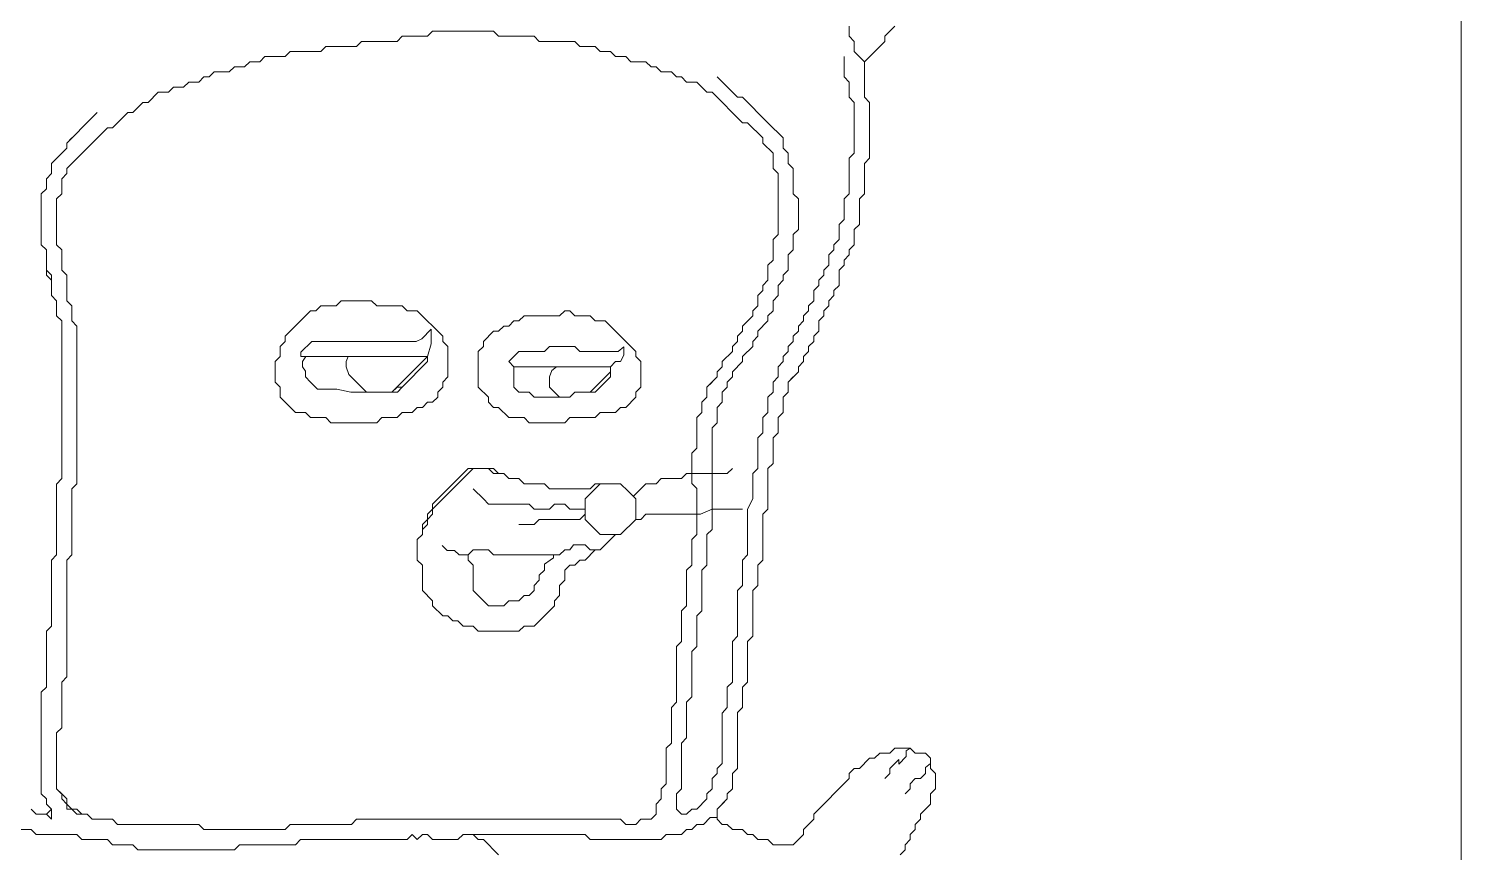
# Model space of a CAD drawing. Header units: millimetres. Extents: x 90 to 6638, y -1 to 4618.
# Drawn here: x 103.01 to 121.94, y 9.79 to 20.67 of the extents above; entities that cross this region are included whole.
import ezdxf

# ---------------------------------------------------------------- set-up
doc = ezdxf.new("R2010")
doc.units = ezdxf.units.MM
doc.layers.get('0').update_dxf_attribs({"lineweight": 9})

msp = doc.modelspace()

# ---------------------------------------------------------------- linework, layer by layer
msp.add_line((121.936, 0.026), (121.936, 62.162))
at = {"lineweight": 9}
for p, q in [((113.849, 20.701), (113.849, 20.566)), ((113.849, 20.566), (113.849, 20.701)), ((114.319, 20.566), (114.453, 20.701)), ((107.337, 20.432), (107.404, 20.499)), ((107.404, 20.499), (107.337, 20.432)), ((107.404, 20.499), (107.874, 20.499)), ((107.874, 20.499), (107.404, 20.499)), ((107.874, 20.499), (107.941, 20.566)), ((107.941, 20.566), (107.874, 20.499)), ((107.941, 20.566), (108.277, 20.566)), ((108.277, 20.566), (107.941, 20.566)), ((108.277, 20.566), (108.344, 20.633)), ((108.344, 20.633), (108.277, 20.566)), ((108.344, 20.633), (109.149, 20.633)), ((109.149, 20.633), (108.344, 20.633)), ((109.149, 20.633), (109.216, 20.566)), ((109.216, 20.566), (109.149, 20.633)), ((109.216, 20.566), (109.686, 20.566)), ((109.686, 20.566), (109.216, 20.566)), ((109.686, 20.566), (109.754, 20.499)), ((109.754, 20.499), (109.686, 20.566)), ((109.754, 20.499), (110.224, 20.499)), ((110.224, 20.499), (109.754, 20.499)), ((110.224, 20.499), (110.291, 20.432)), ((110.291, 20.432), (110.224, 20.499)), ((113.849, 20.566), (113.916, 20.499)), ((113.916, 20.499), (113.849, 20.566)), ((113.916, 20.499), (113.916, 20.365)), ((113.916, 20.365), (113.916, 20.499)), ((114.05, 20.231), (114.319, 20.499)), ((114.319, 20.499), (114.319, 20.566)), ((106.061, 20.231), (106.128, 20.298)), ((106.128, 20.298), (106.061, 20.231)), ((106.128, 20.298), (106.397, 20.298)), ((106.397, 20.298), (106.128, 20.298)), ((106.397, 20.298), (106.464, 20.365)), ((106.464, 20.365), (106.397, 20.298)), ((106.464, 20.365), (106.867, 20.365)), ((106.867, 20.365), (106.464, 20.365)), ((106.867, 20.365), (106.934, 20.432)), ((106.934, 20.432), (106.867, 20.365)), ((106.934, 20.432), (107.337, 20.432)), ((107.337, 20.432), (106.934, 20.432)), ((110.291, 20.432), (110.492, 20.432)), ((110.492, 20.432), (110.291, 20.432)), ((110.492, 20.432), (110.559, 20.365)), ((110.559, 20.365), (110.492, 20.432)), ((110.559, 20.365), (110.693, 20.365)), ((110.693, 20.365), (110.559, 20.365)), ((110.693, 20.365), (110.761, 20.298)), ((110.761, 20.298), (110.693, 20.365)), ((110.761, 20.298), (110.895, 20.298)), ((110.895, 20.298), (110.761, 20.298)), ((110.895, 20.298), (110.962, 20.231)), ((110.962, 20.231), (110.895, 20.298)), ((113.782, 20.298), (113.782, 20.029)), ((113.782, 20.029), (113.782, 20.298)), ((113.916, 20.365), (114.05, 20.231)), ((105.39, 20.029), (105.457, 20.096)), ((105.457, 20.096), (105.39, 20.029)), ((105.457, 20.096), (105.658, 20.096)), ((105.658, 20.096), (105.457, 20.096)), ((105.658, 20.096), (105.725, 20.163)), ((105.725, 20.163), (105.658, 20.096)), ((105.725, 20.163), (105.86, 20.163)), ((105.86, 20.163), (105.725, 20.163)), ((105.86, 20.163), (105.927, 20.231)), ((105.927, 20.231), (105.86, 20.163)), ((105.927, 20.231), (106.061, 20.231)), ((106.061, 20.231), (105.927, 20.231)), ((110.962, 20.231), (111.096, 20.231)), ((111.163, 20.231), (110.962, 20.231)), ((111.231, 20.163), (111.163, 20.231)), ((111.298, 20.163), (111.231, 20.163)), ((111.365, 20.096), (111.298, 20.163)), ((111.365, 20.096), (111.432, 20.096)), ((111.499, 20.096), (111.365, 20.096)), ((111.566, 20.029), (111.499, 20.096)), ((114.05, 20.231), (114.05, 19.761)), ((114.05, 19.761), (114.05, 20.231)), ((104.853, 19.828), (104.92, 19.895)), ((104.92, 19.895), (104.853, 19.828)), ((104.92, 19.895), (105.054, 19.895)), ((105.054, 19.895), (104.92, 19.895)), ((105.054, 19.895), (105.121, 19.962)), ((105.121, 19.962), (105.054, 19.895)), ((105.121, 19.962), (105.256, 19.962)), ((105.256, 19.962), (105.121, 19.962)), ((105.256, 19.962), (105.323, 20.029)), ((105.323, 20.029), (105.256, 19.962)), ((105.323, 20.029), (105.39, 20.029)), ((105.39, 20.029), (105.323, 20.029)), ((111.566, 20.029), (111.633, 20.029)), ((111.633, 20.029), (111.566, 20.029)), ((111.633, 20.029), (111.7, 19.962)), ((111.7, 19.962), (111.633, 20.029)), ((111.7, 19.962), (111.768, 19.962)), ((111.835, 19.962), (111.7, 19.962)), ((111.969, 19.828), (111.835, 19.962)), ((112.103, 20.029), (112.372, 19.761)), ((112.372, 19.761), (112.103, 20.029)), ((113.782, 20.029), (113.849, 19.962)), ((113.849, 19.962), (113.782, 20.029)), ((113.849, 19.962), (113.849, 19.761)), ((113.849, 19.761), (113.849, 19.962)), ((104.517, 19.694), (104.383, 19.559)), ((104.584, 19.694), (104.517, 19.694)), ((104.718, 19.828), (104.584, 19.694)), ((104.853, 19.828), (104.718, 19.828)), ((104.786, 19.828), (104.853, 19.828)), ((112.036, 19.828), (111.969, 19.828)), ((112.439, 19.425), (112.036, 19.828)), ((112.372, 19.761), (112.439, 19.761)), ((112.439, 19.761), (112.372, 19.761)), ((112.439, 19.761), (112.775, 19.425)), ((112.775, 19.425), (112.439, 19.761)), ((113.849, 19.761), (113.916, 19.694)), ((113.916, 19.694), (113.849, 19.761)), ((113.916, 19.694), (113.916, 19.022)), ((113.916, 19.022), (113.916, 19.694)), ((114.05, 19.761), (114.117, 19.694)), ((114.117, 19.694), (114.05, 19.761)), ((114.117, 19.694), (114.117, 18.955)), ((114.117, 18.955), (114.117, 19.694)), ((103.913, 19.559), (103.711, 19.358)), ((104.316, 19.559), (104.114, 19.358)), ((104.383, 19.559), (104.316, 19.559)), ((103.51, 19.156), (103.846, 19.492)), ((104.047, 19.358), (103.51, 18.821)), ((104.114, 19.358), (104.047, 19.358)), ((112.506, 19.425), (112.439, 19.425)), ((112.708, 19.224), (112.506, 19.425)), ((112.775, 19.425), (112.976, 19.224)), ((103.577, 19.224), (103.51, 19.156)), ((103.51, 19.156), (103.51, 19.089)), ((103.51, 19.089), (103.51, 19.156)), ((112.708, 19.156), (112.708, 19.224)), ((112.842, 19.022), (112.708, 19.156)), ((112.976, 19.224), (112.976, 19.156)), ((112.976, 19.156), (112.976, 19.089)), ((112.976, 19.089), (112.976, 19.156)), ((103.51, 19.089), (103.309, 18.888)), ((103.309, 18.888), (103.51, 19.089)), ((112.842, 18.821), (112.842, 19.022)), ((112.842, 18.955), (112.842, 18.821)), ((112.976, 19.089), (113.043, 19.022)), ((113.043, 19.022), (112.976, 19.089)), ((113.043, 19.022), (113.043, 18.888)), ((113.043, 18.888), (113.043, 19.022)), ((113.916, 19.022), (113.849, 18.955)), ((113.849, 18.955), (113.916, 19.022)), ((113.849, 18.955), (113.849, 18.485)), ((113.849, 18.485), (113.849, 18.955)), ((114.117, 18.955), (114.05, 18.888)), ((114.05, 18.888), (114.117, 18.955)), ((103.309, 18.754), (103.241, 18.686)), ((103.241, 18.686), (103.309, 18.754)), ((103.309, 18.888), (103.309, 18.754)), ((103.309, 18.754), (103.309, 18.888)), ((103.51, 18.754), (103.443, 18.686)), ((103.51, 18.821), (103.51, 18.754)), ((112.842, 18.821), (112.909, 18.754)), ((112.909, 18.754), (112.842, 18.821)), ((112.909, 18.754), (112.909, 17.948)), ((112.909, 17.948), (112.909, 18.754)), ((113.043, 18.888), (113.11, 18.821)), ((113.11, 18.821), (113.043, 18.888)), ((113.11, 18.821), (113.11, 18.485)), ((113.11, 18.485), (113.11, 18.821)), ((114.05, 18.888), (114.05, 18.485)), ((114.05, 18.485), (114.05, 18.888)), ((103.241, 18.552), (103.174, 18.485)), ((103.174, 18.485), (103.241, 18.552)), ((103.241, 18.686), (103.241, 18.552)), ((103.241, 18.552), (103.241, 18.686)), ((103.443, 18.686), (103.443, 18.485)), ((103.443, 18.485), (103.443, 18.619)), ((103.174, 18.485), (103.174, 17.814)), ((103.174, 17.814), (103.174, 18.485)), ((103.376, 18.418), (103.443, 18.485)), ((103.443, 18.485), (103.376, 18.418)), ((103.376, 17.814), (103.376, 18.418)), ((103.376, 18.418), (103.376, 17.814)), ((113.11, 18.485), (113.177, 18.418)), ((113.177, 18.418), (113.11, 18.485)), ((113.177, 18.418), (113.177, 18.015)), ((113.177, 18.015), (113.177, 18.418)), ((113.849, 18.485), (113.782, 18.418)), ((113.782, 18.418), (113.849, 18.485)), ((113.782, 18.418), (113.782, 18.149)), ((113.782, 18.149), (113.782, 18.418)), ((114.05, 18.485), (113.983, 18.418)), ((113.983, 18.418), (114.05, 18.485)), ((113.983, 18.418), (113.983, 18.082)), ((113.983, 18.082), (113.983, 18.418)), ((113.177, 18.015), (113.11, 17.948)), ((113.11, 17.948), (113.177, 18.015)), ((113.782, 18.149), (113.715, 18.082)), ((113.715, 18.082), (113.782, 18.149)), ((113.715, 18.082), (113.715, 17.881)), ((113.715, 17.881), (113.715, 18.082)), ((113.983, 18.082), (113.916, 18.015)), ((113.916, 18.015), (113.983, 18.082)), ((113.916, 18.015), (113.916, 17.881)), ((113.916, 17.814), (113.916, 18.015)), ((103.174, 17.814), (103.241, 17.747)), ((103.241, 17.747), (103.174, 17.814)), ((103.443, 17.747), (103.376, 17.814)), ((103.376, 17.814), (103.443, 17.747)), ((112.909, 17.948), (112.842, 17.881)), ((112.842, 17.881), (112.909, 17.948)), ((112.842, 17.881), (112.842, 17.612)), ((112.842, 17.612), (112.842, 17.881)), ((113.11, 17.948), (113.11, 17.747)), ((113.11, 17.747), (113.11, 17.948)), ((113.715, 17.881), (113.647, 17.814)), ((113.647, 17.814), (113.715, 17.881)), ((113.647, 17.814), (113.647, 17.747)), ((113.647, 17.747), (113.647, 17.814)), ((113.849, 17.747), (113.916, 17.814)), ((103.241, 17.747), (103.241, 17.411)), ((103.241, 17.478), (103.241, 17.747)), ((103.443, 17.478), (103.443, 17.747)), ((103.443, 17.747), (103.443, 17.478)), ((112.842, 17.612), (112.775, 17.545)), ((112.775, 17.545), (112.842, 17.612)), ((113.11, 17.747), (113.043, 17.679)), ((113.043, 17.679), (113.11, 17.747)), ((113.043, 17.679), (113.043, 17.545)), ((113.043, 17.478), (113.043, 17.679)), ((113.647, 17.747), (113.58, 17.679)), ((113.58, 17.679), (113.647, 17.747)), ((113.58, 17.679), (113.58, 17.612)), ((113.58, 17.545), (113.58, 17.679)), ((113.849, 17.679), (113.782, 17.612)), ((113.782, 17.612), (113.849, 17.679)), ((113.782, 17.612), (113.782, 17.545)), ((113.782, 17.545), (113.782, 17.612)), ((113.849, 17.747), (113.849, 17.679)), ((113.849, 17.679), (113.849, 17.747)), ((103.309, 17.411), (103.241, 17.478)), ((103.51, 17.411), (103.443, 17.478)), ((103.443, 17.478), (103.51, 17.411)), ((112.775, 17.545), (112.775, 17.344)), ((112.775, 17.344), (112.775, 17.545)), ((112.976, 17.411), (113.043, 17.478)), ((113.513, 17.478), (113.58, 17.545)), ((113.513, 17.478), (113.513, 17.411)), ((113.513, 17.411), (113.513, 17.478)), ((113.782, 17.545), (113.715, 17.478)), ((113.715, 17.478), (113.782, 17.545)), ((113.715, 17.478), (113.715, 17.344)), ((113.715, 17.277), (113.715, 17.478)), ((103.241, 17.411), (103.309, 17.344)), ((103.309, 17.142), (103.309, 17.411)), ((103.309, 17.344), (103.309, 17.142)), ((103.51, 17.075), (103.51, 17.411)), ((103.51, 17.411), (103.51, 17.075)), ((112.775, 17.344), (112.708, 17.277)), ((112.708, 17.277), (112.775, 17.344)), ((112.708, 17.277), (112.708, 17.21)), ((112.708, 17.21), (112.708, 17.277)), ((112.976, 17.344), (112.909, 17.277)), ((112.909, 17.277), (112.976, 17.344)), ((112.909, 17.277), (112.909, 17.142)), ((112.909, 17.142), (112.909, 17.277)), ((112.976, 17.411), (112.976, 17.344)), ((112.976, 17.344), (112.976, 17.411)), ((113.446, 17.277), (113.379, 17.21)), ((113.379, 17.21), (113.446, 17.277)), ((113.513, 17.411), (113.446, 17.344)), ((113.446, 17.344), (113.513, 17.411)), ((113.446, 17.344), (113.446, 17.277)), ((113.446, 17.277), (113.446, 17.344)), ((113.647, 17.21), (113.715, 17.277)), ((103.309, 17.142), (103.376, 17.075)), ((103.376, 17.075), (103.309, 17.142)), ((103.376, 17.075), (103.376, 16.874)), ((103.376, 16.874), (103.376, 17.075)), ((103.577, 17.008), (103.51, 17.075)), ((103.51, 17.075), (103.577, 17.008)), ((107.068, 17.008), (107.135, 17.075)), ((107.135, 17.075), (107.068, 17.008)), ((107.135, 17.075), (107.538, 17.075)), ((107.538, 17.075), (107.135, 17.075)), ((107.538, 17.075), (107.605, 17.008)), ((107.605, 17.008), (107.538, 17.075)), ((112.708, 17.21), (112.64, 17.142)), ((112.64, 17.142), (112.708, 17.21)), ((112.64, 17.142), (112.64, 17.075)), ((112.64, 17.008), (112.64, 17.142)), ((112.909, 17.142), (112.842, 17.075)), ((112.842, 17.075), (112.909, 17.142)), ((112.842, 17.075), (112.842, 17.008)), ((112.842, 16.941), (112.842, 17.075)), ((113.379, 17.075), (113.312, 17.008)), ((113.312, 17.008), (113.379, 17.075)), ((113.379, 17.21), (113.379, 17.075)), ((113.379, 17.075), (113.379, 17.21)), ((113.58, 17.075), (113.647, 17.142)), ((113.58, 17.008), (113.58, 17.075)), ((113.647, 17.142), (113.647, 17.21)), ((103.376, 16.874), (103.443, 16.807)), ((103.443, 16.807), (103.376, 16.874)), ((103.577, 16.807), (103.577, 17.008)), ((103.577, 17.008), (103.577, 16.807)), ((106.732, 16.941), (106.397, 16.605)), ((106.8, 16.941), (106.732, 16.941)), ((106.867, 17.008), (106.8, 16.941)), ((107.068, 17.008), (106.867, 17.008)), ((106.934, 17.008), (107.068, 17.008)), ((107.605, 17.008), (107.941, 17.008)), ((107.941, 17.008), (107.605, 17.008)), ((107.941, 17.008), (108.008, 16.941)), ((108.008, 16.941), (107.941, 17.008)), ((108.008, 16.941), (108.075, 16.941)), ((108.142, 16.941), (108.008, 16.941)), ((108.478, 16.605), (108.142, 16.941)), ((109.552, 16.874), (109.485, 16.807)), ((110.022, 16.874), (109.552, 16.874)), ((109.619, 16.874), (110.022, 16.874)), ((110.022, 16.874), (110.089, 16.941)), ((110.089, 16.941), (110.022, 16.874)), ((110.089, 16.941), (110.156, 16.941)), ((110.156, 16.941), (110.089, 16.941)), ((110.156, 16.941), (110.224, 16.874)), ((110.224, 16.874), (110.156, 16.941)), ((110.224, 16.874), (110.425, 16.874)), ((110.425, 16.874), (110.224, 16.874)), ((110.425, 16.874), (110.492, 16.807)), ((110.492, 16.807), (110.425, 16.874)), ((112.439, 16.74), (112.573, 16.874)), ((112.573, 16.941), (112.64, 17.008)), ((112.573, 16.874), (112.573, 16.941)), ((112.775, 16.874), (112.842, 16.941)), ((112.775, 16.807), (112.775, 16.874)), ((113.312, 16.941), (113.245, 16.874)), ((113.245, 16.874), (113.312, 16.941)), ((113.245, 16.874), (113.245, 16.807)), ((113.245, 16.807), (113.245, 16.874)), ((113.312, 17.008), (113.312, 16.941)), ((113.312, 16.941), (113.312, 17.008)), ((113.513, 16.874), (113.446, 16.807)), ((113.446, 16.807), (113.513, 16.874)), ((113.513, 16.941), (113.58, 17.008)), ((113.513, 16.941), (113.513, 16.874)), ((113.513, 16.874), (113.513, 16.941)), ((103.443, 16.807), (103.443, 14.726)), ((103.443, 14.726), (103.443, 16.807)), ((103.644, 16.74), (103.577, 16.807)), ((103.577, 16.807), (103.644, 16.74)), ((103.644, 14.658), (103.644, 16.74)), ((103.644, 16.74), (103.644, 14.658)), ((108.201, 16.57), (108.324, 16.699)), ((108.324, 16.699), (108.324, 16.506)), ((109.149, 16.672), (109.015, 16.538)), ((109.216, 16.672), (109.149, 16.672)), ((109.284, 16.74), (109.216, 16.672)), ((109.351, 16.74), (109.284, 16.74)), ((109.351, 16.74), (109.418, 16.807)), ((109.418, 16.807), (109.351, 16.74)), ((109.418, 16.807), (109.485, 16.807)), ((109.485, 16.807), (109.418, 16.807)), ((110.492, 16.807), (110.559, 16.807)), ((110.626, 16.807), (110.492, 16.807)), ((111.029, 16.404), (110.626, 16.807)), ((112.372, 16.605), (112.439, 16.672)), ((112.439, 16.672), (112.439, 16.74)), ((112.64, 16.672), (112.775, 16.807)), ((112.708, 16.74), (112.64, 16.672)), ((112.64, 16.605), (112.64, 16.672)), ((113.177, 16.672), (113.11, 16.605)), ((113.11, 16.605), (113.177, 16.672)), ((113.245, 16.807), (113.177, 16.74)), ((113.177, 16.74), (113.245, 16.807)), ((113.177, 16.74), (113.177, 16.672)), ((113.177, 16.672), (113.177, 16.74)), ((113.379, 16.605), (113.446, 16.672)), ((113.446, 16.807), (113.446, 16.74)), ((113.446, 16.672), (113.446, 16.807)), ((106.397, 16.538), (106.33, 16.471)), ((106.33, 16.471), (106.33, 16.337)), ((106.397, 16.605), (106.397, 16.538)), ((106.601, 16.397), (106.747, 16.538)), ((106.747, 16.538), (106.8, 16.538)), ((107.001, 16.538), (106.8, 16.538)), ((106.867, 16.538), (107.001, 16.538)), ((107.001, 16.538), (107.135, 16.538)), ((107.135, 16.538), (107.807, 16.538)), ((107.807, 16.538), (107.135, 16.538)), ((107.807, 16.538), (108.128, 16.538)), ((108.128, 16.538), (108.201, 16.57)), ((108.324, 16.506), (108.277, 16.337)), ((108.478, 16.538), (108.478, 16.605)), ((108.545, 16.471), (108.478, 16.538)), ((108.545, 16.068), (108.545, 16.471)), ((109.015, 16.471), (108.948, 16.404)), ((109.015, 16.538), (109.015, 16.471)), ((109.888, 16.471), (109.821, 16.404)), ((109.821, 16.404), (109.888, 16.471)), ((110.224, 16.471), (109.888, 16.471)), ((109.888, 16.471), (110.224, 16.471)), ((110.291, 16.404), (110.224, 16.471)), ((110.224, 16.471), (110.291, 16.404)), ((112.305, 16.471), (112.372, 16.538)), ((112.305, 16.404), (112.305, 16.471)), ((112.372, 16.538), (112.372, 16.605)), ((112.439, 16.337), (112.573, 16.471)), ((112.573, 16.538), (112.64, 16.605)), ((112.573, 16.471), (112.573, 16.538)), ((113.11, 16.538), (113.043, 16.471)), ((113.043, 16.471), (113.11, 16.538)), ((113.043, 16.471), (113.043, 16.404)), ((113.043, 16.404), (113.043, 16.471)), ((113.11, 16.605), (113.11, 16.538)), ((113.11, 16.538), (113.11, 16.605)), ((113.312, 16.471), (113.379, 16.538)), ((113.312, 16.404), (113.312, 16.471)), ((113.379, 16.538), (113.379, 16.605)), ((106.263, 16.27), (106.33, 16.337)), ((106.33, 16.337), (106.263, 16.27)), ((106.33, 16.337), (106.33, 16.404)), ((106.601, 16.337), (106.601, 16.397)), ((106.732, 16.337), (106.601, 16.337)), ((106.623, 16.272), (106.667, 16.337)), ((106.732, 16.337), (107.404, 16.337)), ((107.202, 16.337), (106.934, 16.337)), ((107.001, 16.337), (107.135, 16.337)), ((107.202, 16.27), (107.23, 16.337)), ((107.404, 16.337), (107.672, 16.337)), ((107.672, 16.337), (107.404, 16.337)), ((107.672, 16.337), (108.277, 16.337)), ((108.277, 16.337), (107.807, 15.867)), ((108.277, 16.27), (108.277, 16.337)), ((108.545, 16.404), (108.545, 16.068)), ((108.948, 16.404), (108.948, 15.934)), ((108.948, 16.001), (108.948, 16.337)), ((109.351, 16.27), (109.485, 16.404)), ((109.418, 16.337), (109.351, 16.27)), ((109.821, 16.404), (109.485, 16.404)), ((109.485, 16.404), (109.821, 16.404)), ((110.626, 16.404), (110.291, 16.404)), ((110.291, 16.404), (110.693, 16.404)), ((110.693, 16.404), (110.797, 16.404)), ((110.797, 16.404), (110.872, 16.468)), ((110.872, 16.356), (110.828, 16.27)), ((110.872, 16.468), (110.872, 16.356)), ((111.029, 16.337), (111.029, 16.404)), ((111.096, 16.27), (111.029, 16.337)), ((112.17, 16.27), (112.305, 16.404)), ((112.506, 16.404), (112.439, 16.337)), ((112.439, 16.27), (112.439, 16.337)), ((113.043, 16.404), (112.976, 16.337)), ((112.976, 16.337), (113.043, 16.404)), ((112.976, 16.337), (112.976, 16.27)), ((112.976, 16.27), (112.976, 16.337)), ((113.245, 16.337), (113.312, 16.404)), ((113.245, 16.27), (113.245, 16.337)), ((106.263, 16.001), (106.263, 16.27)), ((106.263, 16.27), (106.263, 16.001)), ((106.623, 16.2), (106.623, 16.272)), ((106.665, 16.143), (106.623, 16.2)), ((106.665, 16.068), (106.665, 16.143)), ((107.202, 16.27), (107.202, 16.202)), ((107.202, 16.202), (107.236, 16.102)), ((107.404, 15.934), (107.236, 16.102)), ((107.941, 15.934), (108.277, 16.27)), ((109.418, 16.202), (109.351, 16.27)), ((109.888, 16.202), (109.418, 16.202)), ((109.418, 16.135), (109.418, 16.202)), ((109.418, 16.135), (109.418, 15.934)), ((109.418, 16.001), (109.418, 16.135)), ((109.485, 16.202), (109.821, 16.202)), ((109.888, 16.202), (110.693, 16.202)), ((109.888, 16.068), (109.918, 16.153)), ((109.918, 16.153), (109.983, 16.202)), ((110.089, 16.202), (110.492, 16.202)), ((110.492, 16.202), (110.089, 16.202)), ((110.693, 16.135), (110.425, 15.867)), ((110.761, 16.27), (110.693, 16.202)), ((110.693, 16.202), (110.693, 16.135)), ((110.693, 16.068), (110.693, 16.135)), ((110.828, 16.27), (110.761, 16.27)), ((111.096, 15.934), (111.096, 16.27)), ((111.096, 16.202), (111.096, 16.001)), ((112.103, 16.135), (112.17, 16.202)), ((112.103, 16.068), (112.103, 16.135)), ((112.17, 16.202), (112.17, 16.27)), ((112.305, 16.135), (112.439, 16.27)), ((112.372, 16.202), (112.305, 16.135)), ((112.305, 16.135), (112.305, 16.068)), ((112.305, 16.068), (112.305, 16.135)), ((112.976, 16.27), (112.909, 16.202)), ((112.909, 16.202), (112.976, 16.27)), ((112.909, 16.202), (112.909, 16.135)), ((112.909, 16.068), (112.909, 16.202)), ((113.043, 16.001), (113.177, 16.135)), ((113.177, 16.202), (113.245, 16.27)), ((113.177, 16.135), (113.177, 16.202)), ((106.33, 15.934), (106.263, 16.001)), ((106.263, 16.001), (106.33, 15.934)), ((106.33, 15.867), (106.33, 15.934)), ((106.33, 15.934), (106.33, 15.8)), ((106.665, 16.068), (106.732, 16.001)), ((106.732, 16.001), (106.665, 16.068)), ((106.732, 16.001), (106.825, 15.909)), ((106.825, 15.909), (107.08, 15.909)), ((107.08, 15.909), (107.265, 15.867)), ((107.471, 15.867), (107.404, 15.934)), ((107.404, 15.934), (107.471, 15.867)), ((107.807, 15.867), (107.874, 15.934)), ((107.874, 15.934), (107.941, 15.934)), ((107.882, 15.867), (107.941, 15.934)), ((108.411, 15.867), (108.478, 15.934)), ((108.545, 16.068), (108.478, 16.001)), ((108.478, 16.001), (108.545, 16.068)), ((108.478, 15.934), (108.478, 16.001)), ((108.948, 15.934), (109.082, 15.8)), ((109.418, 15.934), (109.485, 15.867)), ((109.888, 16.001), (109.888, 16.068)), ((109.888, 16.001), (109.888, 15.934)), ((109.888, 15.934), (109.955, 15.867)), ((110.492, 15.867), (110.693, 16.068)), ((111.029, 15.867), (111.096, 15.934)), ((111.969, 15.934), (112.103, 16.068)), ((112.036, 16.001), (111.969, 15.934)), ((111.969, 15.934), (111.969, 15.8)), ((111.969, 15.8), (111.969, 15.934)), ((112.238, 15.934), (112.17, 15.867)), ((112.17, 15.867), (112.238, 15.934)), ((112.305, 16.068), (112.238, 16.001)), ((112.238, 16.001), (112.305, 16.068)), ((112.238, 16.001), (112.238, 15.934)), ((112.238, 15.934), (112.238, 16.001)), ((112.842, 16.001), (112.909, 16.068)), ((112.842, 16.001), (112.842, 15.867)), ((112.842, 15.867), (112.842, 16.001)), ((113.11, 16.068), (113.043, 16.001)), ((113.043, 16.001), (113.043, 15.867)), ((113.043, 15.867), (113.043, 16.001)), ((106.33, 15.8), (106.531, 15.598)), ((107.265, 15.867), (107.471, 15.867)), ((107.807, 15.867), (107.471, 15.867)), ((107.471, 15.867), (107.807, 15.867)), ((107.807, 15.867), (107.882, 15.867)), ((108.277, 15.733), (108.209, 15.665)), ((108.209, 15.665), (108.277, 15.733)), ((108.277, 15.733), (108.344, 15.733)), ((108.344, 15.733), (108.411, 15.8)), ((108.411, 15.8), (108.411, 15.867)), ((109.082, 15.8), (109.082, 15.733)), ((109.082, 15.733), (109.149, 15.665)), ((109.485, 15.867), (109.619, 15.867)), ((109.619, 15.867), (109.552, 15.867)), ((109.619, 15.867), (109.686, 15.8)), ((109.686, 15.8), (109.619, 15.867)), ((109.686, 15.8), (110.156, 15.8)), ((109.888, 15.8), (109.686, 15.8)), ((110.022, 15.8), (109.955, 15.867)), ((110.156, 15.8), (110.022, 15.8)), ((110.156, 15.8), (110.224, 15.867)), ((110.224, 15.867), (110.156, 15.8)), ((110.224, 15.867), (110.492, 15.867)), ((110.425, 15.867), (110.224, 15.867)), ((110.895, 15.665), (111.029, 15.8)), ((111.029, 15.8), (111.029, 15.867)), ((111.969, 15.8), (111.902, 15.733)), ((111.902, 15.733), (111.969, 15.8)), ((111.902, 15.733), (111.902, 15.598)), ((111.902, 15.598), (111.902, 15.733)), ((112.17, 15.733), (112.103, 15.665)), ((112.103, 15.665), (112.17, 15.733)), ((112.17, 15.867), (112.17, 15.733)), ((112.17, 15.733), (112.17, 15.867)), ((112.842, 15.867), (112.775, 15.8)), ((112.775, 15.8), (112.842, 15.867)), ((112.775, 15.8), (112.775, 15.598)), ((112.775, 15.598), (112.775, 15.8)), ((113.043, 15.867), (112.976, 15.8)), ((112.976, 15.8), (113.043, 15.867)), ((112.976, 15.8), (112.976, 15.598)), ((112.976, 15.598), (112.976, 15.8)), ((106.531, 15.598), (106.665, 15.598)), ((106.665, 15.598), (106.598, 15.598)), ((106.732, 15.531), (106.665, 15.598)), ((106.665, 15.598), (106.732, 15.531)), ((106.934, 15.531), (106.732, 15.531)), ((106.732, 15.531), (106.934, 15.531)), ((107.001, 15.464), (106.934, 15.531)), ((106.934, 15.531), (107.001, 15.464)), ((107.672, 15.531), (107.605, 15.464)), ((107.605, 15.464), (107.672, 15.531)), ((107.874, 15.531), (107.672, 15.531)), ((107.672, 15.531), (107.874, 15.531)), ((107.941, 15.598), (107.874, 15.531)), ((107.874, 15.531), (107.941, 15.598)), ((108.008, 15.598), (107.941, 15.598)), ((107.941, 15.598), (108.075, 15.598)), ((108.075, 15.598), (108.142, 15.665)), ((108.209, 15.665), (108.142, 15.665)), ((108.142, 15.665), (108.209, 15.665)), ((109.149, 15.665), (109.216, 15.665)), ((109.216, 15.665), (109.351, 15.531)), ((109.351, 15.531), (109.552, 15.531)), ((109.552, 15.531), (109.418, 15.531)), ((109.619, 15.464), (109.552, 15.531)), ((109.552, 15.531), (109.619, 15.464)), ((110.156, 15.531), (110.089, 15.464)), ((110.089, 15.464), (110.156, 15.531)), ((110.492, 15.531), (110.156, 15.531)), ((110.156, 15.531), (110.492, 15.531)), ((110.559, 15.598), (110.492, 15.531)), ((110.492, 15.531), (110.559, 15.598)), ((110.693, 15.598), (110.559, 15.598)), ((110.559, 15.598), (110.761, 15.598)), ((110.761, 15.598), (110.828, 15.665)), ((110.828, 15.665), (110.895, 15.665)), ((111.902, 15.598), (111.835, 15.531)), ((111.835, 15.531), (111.902, 15.598)), ((111.835, 15.531), (111.835, 15.128)), ((111.835, 15.128), (111.835, 15.531)), ((112.103, 15.665), (112.103, 15.464)), ((112.103, 15.464), (112.103, 15.665)), ((112.775, 15.598), (112.708, 15.531)), ((112.708, 15.531), (112.775, 15.598)), ((112.708, 15.531), (112.708, 15.33)), ((112.708, 15.33), (112.708, 15.531)), ((112.976, 15.598), (112.909, 15.531)), ((112.909, 15.531), (112.976, 15.598)), ((112.909, 15.531), (112.909, 15.33)), ((112.909, 15.33), (112.909, 15.531)), ((107.605, 15.464), (107.001, 15.464)), ((107.001, 15.464), (107.605, 15.464)), ((110.089, 15.464), (109.619, 15.464)), ((109.619, 15.464), (110.089, 15.464)), ((112.103, 15.464), (112.036, 15.397)), ((112.036, 15.397), (112.103, 15.464)), ((112.036, 15.397), (112.036, 14.927)), ((112.036, 14.927), (112.036, 15.397)), ((112.708, 15.33), (112.64, 15.263)), ((112.64, 15.263), (112.708, 15.33)), ((112.64, 15.263), (112.64, 14.86)), ((112.64, 14.86), (112.64, 15.263)), ((112.909, 15.33), (112.842, 15.263)), ((112.842, 15.263), (112.909, 15.33)), ((112.842, 15.263), (112.842, 14.927)), ((112.842, 14.927), (112.842, 15.263)), ((111.835, 15.128), (111.768, 15.061)), ((111.768, 15.061), (111.835, 15.128)), ((111.768, 15.061), (111.768, 14.86)), ((108.814, 14.86), (108.344, 14.39)), ((108.344, 14.323), (108.881, 14.86)), ((109.149, 14.86), (108.814, 14.86)), ((108.881, 14.86), (109.082, 14.86)), ((109.082, 14.86), (109.149, 14.793)), ((109.216, 14.793), (109.149, 14.86)), ((109.149, 14.793), (109.284, 14.793)), ((109.284, 14.793), (109.216, 14.793)), ((109.351, 14.726), (109.284, 14.793)), ((109.284, 14.793), (109.351, 14.726)), ((111.7, 14.793), (111.633, 14.726)), ((111.633, 14.726), (111.7, 14.793)), ((111.7, 14.793), (111.768, 14.793)), ((111.768, 14.86), (111.768, 14.661)), ((111.768, 14.793), (111.969, 14.793)), ((111.969, 14.793), (112.238, 14.793)), ((112.238, 14.793), (111.969, 14.793)), ((112.036, 14.927), (112.036, 14.323)), ((112.305, 14.86), (112.238, 14.793)), ((112.64, 14.86), (112.573, 14.793)), ((112.573, 14.793), (112.64, 14.86)), ((112.573, 14.793), (112.573, 14.457)), ((112.573, 14.457), (112.573, 14.793)), ((112.842, 14.927), (112.775, 14.86)), ((112.775, 14.86), (112.842, 14.927)), ((112.775, 14.86), (112.775, 14.323)), ((112.775, 14.323), (112.775, 14.86)), ((103.443, 14.726), (103.376, 14.651)), ((103.376, 14.651), (103.376, 14.256)), ((103.577, 14.591), (103.644, 14.658)), ((103.644, 14.658), (103.577, 14.591)), ((103.577, 13.718), (103.577, 14.591)), ((103.577, 14.591), (103.577, 13.718)), ((108.881, 14.591), (108.948, 14.524)), ((109.015, 14.457), (108.881, 14.591)), ((109.485, 14.726), (109.351, 14.726)), ((109.351, 14.726), (109.485, 14.726)), ((109.552, 14.658), (109.485, 14.726)), ((109.485, 14.726), (109.552, 14.658)), ((109.821, 14.658), (109.552, 14.658)), ((109.552, 14.658), (109.821, 14.658)), ((109.888, 14.591), (109.821, 14.658)), ((109.821, 14.658), (109.888, 14.591)), ((110.425, 14.591), (109.888, 14.591)), ((109.888, 14.591), (110.291, 14.591)), ((110.358, 14.457), (110.559, 14.658)), ((110.492, 14.658), (110.425, 14.591)), ((110.761, 14.658), (110.492, 14.658)), ((110.559, 14.658), (110.761, 14.658)), ((110.828, 14.658), (110.761, 14.658)), ((110.928, 14.558), (110.828, 14.658)), ((111.029, 14.524), (111.163, 14.658)), ((111.298, 14.658), (111.163, 14.658)), ((111.163, 14.658), (111.298, 14.658)), ((111.365, 14.726), (111.298, 14.658)), ((111.298, 14.658), (111.365, 14.726)), ((111.633, 14.726), (111.365, 14.726)), ((111.365, 14.726), (111.633, 14.726)), ((111.768, 14.661), (111.835, 14.595)), ((111.835, 14.595), (111.835, 14.256)), ((108.344, 14.39), (108.344, 14.323)), ((109.015, 14.457), (109.082, 14.39)), ((109.082, 14.39), (109.619, 14.39)), ((109.619, 14.39), (109.149, 14.39)), ((109.619, 14.39), (109.686, 14.323)), ((109.955, 14.39), (109.888, 14.323)), ((110.089, 14.39), (109.955, 14.39)), ((110.022, 14.39), (110.089, 14.39)), ((110.089, 14.39), (110.156, 14.323)), ((110.358, 14.188), (110.358, 14.457)), ((111.029, 14.457), (110.928, 14.558)), ((111.029, 14.524), (110.996, 14.491)), ((111.029, 14.188), (111.029, 14.457)), ((112.506, 14.323), (112.573, 14.457)), ((103.376, 14.256), (103.376, 13.718)), ((103.376, 13.718), (103.376, 14.256)), ((108.344, 14.323), (108.277, 14.256)), ((108.277, 14.256), (108.277, 14.188)), ((108.277, 14.188), (108.344, 14.256)), ((108.344, 14.256), (108.344, 14.323)), ((109.686, 14.323), (109.754, 14.323)), ((109.754, 14.323), (109.888, 14.323)), ((110.156, 14.323), (110.358, 14.323)), ((110.358, 14.256), (110.291, 14.188)), ((110.358, 14.323), (110.358, 14.256)), ((111.096, 14.188), (111.163, 14.256)), ((111.163, 14.256), (111.096, 14.188)), ((111.163, 14.256), (111.768, 14.256)), ((111.7, 14.256), (111.163, 14.256)), ((111.768, 14.256), (111.885, 14.256)), ((111.835, 13.987), (111.835, 14.256)), ((111.885, 14.256), (112.036, 14.323)), ((112.305, 14.323), (112.036, 14.323)), ((112.036, 14.323), (112.036, 14.188)), ((112.036, 14.188), (112.036, 14.256)), ((112.103, 14.323), (112.17, 14.323)), ((112.305, 14.323), (112.439, 14.323)), ((112.506, 13.718), (112.506, 14.323)), ((112.506, 14.256), (112.506, 13.718)), ((112.775, 14.323), (112.708, 14.256)), ((112.708, 14.256), (112.775, 14.323)), ((112.708, 14.256), (112.708, 13.651)), ((112.708, 13.651), (112.708, 14.256)), ((108.277, 14.188), (108.209, 14.121)), ((108.209, 14.121), (108.209, 13.987)), ((108.209, 14.054), (108.277, 14.121)), ((108.209, 13.987), (108.209, 14.054)), ((108.277, 14.121), (108.277, 14.188)), ((109.686, 14.121), (109.485, 14.121)), ((109.485, 14.121), (109.686, 14.121)), ((109.754, 14.188), (109.686, 14.121)), ((109.821, 14.188), (109.754, 14.188)), ((109.821, 14.188), (110.291, 14.188)), ((110.089, 14.188), (109.955, 14.188)), ((110.291, 14.188), (110.224, 14.188)), ((110.492, 14.054), (110.358, 14.188)), ((110.492, 14.054), (110.559, 13.987)), ((111.029, 14.188), (110.828, 13.987)), ((111.096, 14.188), (111.029, 14.188)), ((111.835, 14.188), (111.835, 13.987)), ((111.969, 13.987), (112.036, 14.053)), ((112.036, 14.053), (112.036, 14.188)), ((108.209, 13.987), (108.142, 13.92)), ((108.142, 13.92), (108.209, 13.987)), ((108.142, 13.92), (108.142, 13.651)), ((108.142, 13.651), (108.142, 13.92)), ((108.538, 13.776), (108.471, 13.844)), ((110.156, 13.786), (110.204, 13.853)), ((110.204, 13.853), (110.291, 13.853)), ((110.291, 13.853), (110.358, 13.853)), ((110.425, 13.786), (110.358, 13.853)), ((110.358, 13.853), (110.425, 13.786)), ((110.559, 13.786), (110.761, 13.987)), ((110.559, 13.987), (110.761, 13.987)), ((110.761, 13.987), (110.693, 13.92)), ((110.761, 13.987), (110.828, 13.987)), ((110.828, 13.987), (110.761, 13.987)), ((111.835, 13.987), (111.768, 13.92)), ((111.768, 13.92), (111.835, 13.987)), ((111.768, 13.92), (111.768, 13.584)), ((111.768, 13.584), (111.768, 13.92)), ((111.969, 13.987), (111.969, 13.584)), ((111.969, 13.584), (111.969, 13.987)), ((103.376, 13.718), (103.309, 13.651)), ((103.309, 13.651), (103.376, 13.718)), ((103.309, 13.651), (103.309, 12.779)), ((103.309, 12.779), (103.309, 13.651)), ((103.51, 13.651), (103.577, 13.718)), ((103.577, 13.718), (103.51, 13.651)), ((103.51, 12.107), (103.51, 13.651)), ((103.51, 13.651), (103.51, 12.107)), ((108.142, 13.651), (108.209, 13.584)), ((108.209, 13.584), (108.142, 13.651)), ((108.635, 13.776), (108.538, 13.776)), ((108.695, 13.718), (108.635, 13.776)), ((108.814, 13.718), (108.695, 13.718)), ((108.814, 13.718), (108.881, 13.786)), ((108.881, 13.786), (108.814, 13.718)), ((108.814, 13.718), (108.814, 13.651)), ((108.814, 13.651), (108.881, 13.584)), ((108.881, 13.786), (109.082, 13.786)), ((109.082, 13.786), (108.881, 13.786)), ((109.082, 13.786), (109.149, 13.718)), ((109.149, 13.718), (109.082, 13.786)), ((109.149, 13.718), (109.418, 13.718)), ((109.552, 13.718), (109.149, 13.718)), ((109.552, 13.718), (109.686, 13.718)), ((110.022, 13.718), (109.686, 13.718)), ((109.821, 13.718), (110.022, 13.718)), ((109.821, 13.595), (109.895, 13.647)), ((109.895, 13.647), (109.939, 13.679)), ((109.939, 13.679), (109.939, 13.718)), ((110.022, 13.718), (110.089, 13.786)), ((110.089, 13.786), (110.022, 13.718)), ((110.089, 13.786), (110.156, 13.786)), ((110.156, 13.786), (110.089, 13.786)), ((110.224, 13.584), (110.291, 13.651)), ((110.291, 13.651), (110.358, 13.651)), ((110.358, 13.651), (110.492, 13.786)), ((110.492, 13.786), (110.425, 13.786)), ((110.492, 13.786), (110.559, 13.786)), ((112.506, 13.718), (112.439, 13.651)), ((112.439, 13.651), (112.506, 13.718)), ((112.439, 13.651), (112.439, 13.316)), ((112.439, 13.316), (112.439, 13.651)), ((112.708, 13.651), (112.64, 13.584)), ((112.64, 13.584), (112.708, 13.651)), ((108.209, 13.584), (108.209, 13.249)), ((108.209, 13.316), (108.209, 13.584)), ((108.881, 13.249), (108.881, 13.584)), ((108.881, 13.584), (108.881, 13.249)), ((109.754, 13.45), (109.821, 13.517)), ((109.754, 13.383), (109.754, 13.45)), ((109.821, 13.517), (109.821, 13.595)), ((110.089, 13.517), (110.156, 13.584)), ((110.089, 13.383), (110.089, 13.517)), ((110.089, 13.517), (110.089, 13.383)), ((110.156, 13.584), (110.224, 13.584)), ((111.768, 13.584), (111.7, 13.517)), ((111.7, 13.517), (111.768, 13.584)), ((111.7, 13.517), (111.7, 13.047)), ((111.7, 13.047), (111.7, 13.517)), ((111.969, 13.584), (111.902, 13.517)), ((111.902, 13.517), (111.969, 13.584)), ((111.902, 13.517), (111.902, 12.98)), ((111.902, 12.98), (111.902, 13.517)), ((112.64, 13.584), (112.64, 13.316)), ((112.64, 13.316), (112.64, 13.584)), ((109.686, 13.316), (109.754, 13.383)), ((109.686, 13.249), (109.686, 13.316)), ((110.022, 13.316), (110.089, 13.383)), ((110.089, 13.383), (110.022, 13.316)), ((110.022, 13.181), (110.022, 13.316)), ((110.022, 13.316), (110.022, 13.249)), ((112.439, 13.316), (112.372, 13.249)), ((112.372, 13.249), (112.439, 13.316)), ((112.64, 13.316), (112.573, 13.249)), ((112.573, 13.249), (112.64, 13.316)), ((108.209, 13.249), (108.344, 13.114)), ((108.344, 13.114), (108.344, 13.047)), ((109.015, 13.114), (108.881, 13.249)), ((108.881, 13.249), (108.948, 13.181)), ((109.015, 13.114), (109.082, 13.047)), ((109.351, 13.114), (109.284, 13.047)), ((109.284, 13.047), (109.351, 13.114)), ((109.418, 13.114), (109.351, 13.114)), ((109.351, 13.114), (109.485, 13.114)), ((109.485, 13.114), (109.552, 13.181)), ((109.552, 13.181), (109.619, 13.181)), ((109.619, 13.181), (109.686, 13.249)), ((109.955, 13.114), (110.022, 13.181)), ((109.955, 13.047), (109.955, 13.114)), ((112.372, 13.249), (112.372, 12.644)), ((112.372, 12.644), (112.372, 13.249)), ((112.573, 13.249), (112.573, 12.644)), ((112.573, 12.644), (112.573, 13.249)), ((108.344, 13.047), (108.478, 12.913)), ((108.478, 12.913), (108.545, 12.913)), ((108.545, 12.913), (108.612, 12.846)), ((109.082, 13.047), (109.284, 13.047)), ((109.284, 13.047), (109.149, 13.047)), ((109.686, 12.779), (109.955, 13.047)), ((111.7, 13.047), (111.633, 12.98)), ((111.633, 12.98), (111.7, 13.047)), ((111.633, 12.98), (111.633, 12.577)), ((111.633, 12.577), (111.633, 12.98)), ((111.902, 12.98), (111.835, 12.913)), ((111.835, 12.913), (111.902, 12.98)), ((111.835, 12.913), (111.835, 12.51)), ((111.835, 12.51), (111.835, 12.913)), ((103.309, 12.779), (103.241, 12.711)), ((103.241, 12.711), (103.309, 12.779)), ((103.241, 12.711), (103.241, 11.973)), ((103.241, 11.973), (103.241, 12.711)), ((108.612, 12.846), (108.679, 12.846)), ((108.679, 12.846), (108.747, 12.779)), ((108.747, 12.779), (108.881, 12.779)), ((108.881, 12.779), (108.814, 12.779)), ((108.881, 12.779), (108.948, 12.711)), ((108.948, 12.711), (108.881, 12.779)), ((108.948, 12.711), (109.485, 12.711)), ((109.418, 12.711), (108.948, 12.711)), ((109.485, 12.711), (109.552, 12.779)), ((109.552, 12.779), (109.686, 12.779)), ((109.619, 12.779), (109.552, 12.779)), ((111.633, 12.577), (111.566, 12.51)), ((111.566, 12.51), (111.633, 12.577)), ((111.566, 12.51), (111.566, 11.772)), ((111.566, 11.772), (111.566, 12.51)), ((111.835, 12.51), (111.768, 12.443)), ((111.768, 12.443), (111.835, 12.51)), ((112.372, 12.644), (112.305, 12.577)), ((112.305, 12.577), (112.372, 12.644)), ((112.305, 12.577), (112.305, 12.04)), ((112.305, 12.04), (112.305, 12.577)), ((112.573, 12.644), (112.506, 12.577)), ((112.506, 12.577), (112.573, 12.644)), ((112.506, 12.577), (112.506, 12.04)), ((112.506, 12.04), (112.506, 12.577)), ((111.768, 12.443), (111.768, 12.04)), ((111.768, 12.04), (111.768, 12.443)), ((103.241, 11.973), (103.174, 11.906)), ((103.174, 11.906), (103.241, 11.973)), ((103.443, 12.04), (103.51, 12.107)), ((103.51, 12.107), (103.443, 12.04)), ((103.443, 11.436), (103.443, 12.04)), ((103.443, 12.04), (103.443, 11.436)), ((111.768, 11.846), (111.768, 12.04)), ((112.305, 12.04), (112.238, 11.973)), ((112.238, 11.973), (112.305, 12.04)), ((112.238, 11.973), (112.238, 11.704)), ((112.238, 11.704), (112.238, 11.973)), ((112.506, 12.04), (112.439, 11.973)), ((112.439, 11.973), (112.506, 12.04)), ((112.439, 11.973), (112.439, 11.704)), ((112.439, 11.704), (112.439, 11.973)), ((103.174, 11.906), (103.174, 10.563)), ((103.174, 10.563), (103.174, 11.906)), ((111.566, 11.772), (111.499, 11.704)), ((111.499, 11.704), (111.566, 11.772)), ((111.7, 11.772), (111.768, 11.846)), ((111.7, 11.772), (111.7, 11.302)), ((111.7, 11.302), (111.7, 11.772)), ((111.499, 11.704), (111.499, 11.234)), ((111.499, 11.234), (111.499, 11.704)), ((112.238, 11.704), (112.17, 11.628)), ((112.17, 11.628), (112.17, 11.436)), ((112.439, 11.704), (112.372, 11.637)), ((112.372, 11.637), (112.439, 11.704)), ((112.372, 11.637), (112.372, 10.899)), ((112.372, 10.899), (112.372, 11.637)), ((103.376, 11.369), (103.443, 11.436)), ((103.443, 11.436), (103.376, 11.369)), ((103.376, 10.63), (103.376, 11.369)), ((103.376, 11.369), (103.376, 10.63)), ((112.17, 10.966), (112.17, 11.436)), ((112.17, 11.436), (112.17, 10.966)), ((111.499, 11.234), (111.432, 11.167)), ((111.432, 11.167), (111.499, 11.234)), ((111.7, 11.302), (111.633, 11.234)), ((111.633, 11.234), (111.7, 11.302)), ((111.633, 11.234), (111.633, 10.63)), ((111.633, 10.63), (111.633, 11.234)), ((111.432, 11.167), (111.432, 10.697)), ((111.432, 10.697), (111.432, 11.167)), ((114.117, 11.033), (113.983, 10.899)), ((114.184, 11.033), (114.117, 11.033)), ((114.252, 11.1), (114.184, 11.033)), ((114.386, 11.1), (114.252, 11.1)), ((114.319, 11.1), (114.386, 11.1)), ((114.386, 11.1), (114.453, 11.167)), ((114.453, 11.167), (114.386, 11.1)), ((114.453, 11.167), (114.654, 11.167)), ((114.654, 11.167), (114.453, 11.167)), ((114.453, 10.966), (114.506, 11.019)), ((114.506, 10.953), (114.602, 11.057)), ((114.506, 11.019), (114.506, 10.953)), ((114.602, 11.131), (114.654, 11.167)), ((114.602, 11.057), (114.602, 11.131)), ((114.654, 11.167), (114.722, 11.1)), ((114.722, 11.1), (114.654, 11.167)), ((114.722, 11.1), (114.789, 11.1)), ((114.856, 11.1), (114.722, 11.1)), ((114.923, 11.033), (114.856, 11.1)), ((114.923, 10.899), (114.923, 11.033)), ((112.036, 10.765), (112.103, 10.832)), ((112.103, 10.832), (112.036, 10.765)), ((112.103, 10.899), (112.17, 10.966)), ((112.17, 10.966), (112.103, 10.899)), ((112.103, 10.832), (112.103, 10.899)), ((112.103, 10.899), (112.103, 10.832)), ((112.372, 10.899), (112.305, 10.832)), ((112.305, 10.832), (112.372, 10.899)), ((112.305, 10.832), (112.305, 10.63)), ((112.305, 10.63), (112.305, 10.832)), ((113.916, 10.899), (113.849, 10.832)), ((113.849, 10.832), (113.849, 10.765)), ((113.983, 10.899), (113.916, 10.899)), ((114.386, 10.832), (114.319, 10.765)), ((114.453, 10.966), (114.386, 10.899)), ((114.386, 10.899), (114.386, 10.832)), ((114.789, 10.765), (114.856, 10.832)), ((114.856, 10.911), (114.923, 10.966)), ((114.856, 10.832), (114.856, 10.911)), ((114.923, 10.966), (114.923, 10.899)), ((114.923, 10.899), (114.99, 10.832)), ((114.99, 10.832), (114.923, 10.899)), ((114.99, 10.832), (114.99, 10.63)), ((114.99, 10.63), (114.99, 10.832)), ((103.51, 10.496), (103.376, 10.63)), ((103.376, 10.63), (103.443, 10.563)), ((111.432, 10.697), (111.365, 10.63)), ((111.365, 10.63), (111.432, 10.697)), ((111.365, 10.63), (111.365, 10.496)), ((111.365, 10.496), (111.365, 10.63)), ((111.633, 10.63), (111.566, 10.563)), ((111.969, 10.563), (112.036, 10.63)), ((112.036, 10.63), (112.036, 10.765)), ((112.036, 10.765), (112.036, 10.697)), ((112.305, 10.63), (112.238, 10.563)), ((112.238, 10.563), (112.305, 10.63)), ((113.849, 10.765), (113.379, 10.295)), ((114.654, 10.63), (114.587, 10.563)), ((114.722, 10.765), (114.654, 10.697)), ((114.654, 10.697), (114.654, 10.63)), ((114.789, 10.765), (114.722, 10.765)), ((114.99, 10.63), (114.923, 10.563)), ((114.923, 10.563), (114.99, 10.63)), ((103.174, 10.563), (103.241, 10.496)), ((103.241, 10.496), (103.174, 10.563)), ((103.241, 10.496), (103.241, 10.429)), ((103.241, 10.429), (103.241, 10.496)), ((103.241, 10.429), (103.309, 10.362)), ((103.309, 10.362), (103.241, 10.429)), ((103.443, 10.563), (103.443, 10.496)), ((103.443, 10.496), (103.51, 10.429)), ((103.51, 10.429), (103.51, 10.496)), ((103.577, 10.362), (103.51, 10.429)), ((103.51, 10.429), (103.51, 10.362)), ((111.365, 10.496), (111.298, 10.429)), ((111.298, 10.429), (111.365, 10.496)), ((111.298, 10.429), (111.298, 10.362)), ((111.298, 10.295), (111.298, 10.429)), ((111.566, 10.563), (111.566, 10.362)), ((111.566, 10.362), (111.566, 10.496)), ((111.835, 10.362), (111.969, 10.496)), ((111.969, 10.496), (111.969, 10.563)), ((112.238, 10.496), (112.103, 10.362)), ((112.17, 10.429), (112.238, 10.496)), ((112.238, 10.563), (112.238, 10.496)), ((112.238, 10.496), (112.238, 10.563)), ((114.923, 10.429), (114.789, 10.295)), ((114.856, 10.362), (114.923, 10.429)), ((114.923, 10.563), (114.923, 10.429)), ((114.923, 10.429), (114.923, 10.563)), ((103.107, 10.295), (103.04, 10.362)), ((103.04, 10.362), (103.107, 10.295)), ((103.241, 10.295), (103.107, 10.295)), ((103.107, 10.295), (103.241, 10.295)), ((103.309, 10.362), (103.241, 10.295)), ((103.241, 10.295), (103.309, 10.227)), ((103.309, 10.227), (103.309, 10.362)), ((103.51, 10.362), (103.577, 10.362)), ((103.644, 10.362), (103.577, 10.362)), ((103.577, 10.362), (103.644, 10.295)), ((103.711, 10.295), (103.644, 10.362)), ((103.644, 10.295), (103.779, 10.295)), ((103.779, 10.295), (103.711, 10.295)), ((103.846, 10.227), (103.779, 10.295)), ((103.779, 10.295), (103.846, 10.227)), ((104.114, 10.227), (103.846, 10.227)), ((103.846, 10.227), (104.114, 10.227)), ((104.181, 10.16), (104.114, 10.227)), ((104.114, 10.227), (104.181, 10.16)), ((107.337, 10.227), (107.27, 10.16)), ((107.27, 10.16), (107.337, 10.227)), ((110.828, 10.227), (107.337, 10.227)), ((107.337, 10.227), (110.828, 10.227)), ((110.895, 10.16), (110.828, 10.227)), ((110.828, 10.227), (110.895, 10.16)), ((111.096, 10.227), (111.029, 10.16)), ((111.029, 10.16), (111.096, 10.227)), ((111.163, 10.227), (111.096, 10.227)), ((111.096, 10.227), (111.231, 10.227)), ((111.231, 10.227), (111.298, 10.295)), ((111.633, 10.295), (111.566, 10.362)), ((111.633, 10.295), (111.7, 10.295)), ((111.7, 10.295), (111.633, 10.295)), ((111.7, 10.295), (111.768, 10.362)), ((111.768, 10.362), (111.7, 10.295)), ((111.768, 10.362), (111.835, 10.362)), ((111.923, 10.16), (112.011, 10.25)), ((112.011, 10.25), (112.103, 10.25)), ((112.103, 10.362), (112.103, 10.227)), ((112.103, 10.227), (112.103, 10.295)), ((112.17, 10.16), (112.103, 10.227)), ((113.379, 10.227), (113.245, 10.093)), ((113.379, 10.295), (113.379, 10.227)), ((114.789, 10.227), (114.722, 10.16)), ((114.789, 10.295), (114.789, 10.227)), ((103.04, 10.093), (102.704, 10.093)), ((102.704, 10.093), (103.04, 10.093)), ((103.107, 10.026), (103.04, 10.093)), ((103.04, 10.093), (103.107, 10.026)), ((105.256, 10.16), (104.181, 10.16)), ((104.181, 10.16), (105.256, 10.16)), ((105.323, 10.093), (105.256, 10.16)), ((105.256, 10.16), (105.323, 10.093)), ((106.397, 10.093), (105.323, 10.093)), ((105.323, 10.093), (106.397, 10.093)), ((106.464, 10.16), (106.397, 10.093)), ((106.397, 10.093), (106.464, 10.16)), ((107.27, 10.16), (106.464, 10.16)), ((106.464, 10.16), (107.27, 10.16)), ((111.029, 10.16), (110.895, 10.16)), ((110.895, 10.16), (111.029, 10.16)), ((111.633, 10.026), (111.7, 10.093)), ((111.7, 10.093), (111.768, 10.093)), ((111.768, 10.093), (111.835, 10.16)), ((111.835, 10.16), (111.923, 10.16)), ((112.17, 10.16), (112.238, 10.16)), ((112.238, 10.16), (112.17, 10.16)), ((112.238, 10.16), (112.305, 10.093)), ((112.305, 10.093), (112.238, 10.16)), ((112.305, 10.093), (112.372, 10.093)), ((112.439, 10.093), (112.305, 10.093)), ((112.506, 10.026), (112.439, 10.093)), ((113.245, 10.093), (113.245, 10.026)), ((114.722, 10.093), (114.654, 10.026)), ((114.722, 10.16), (114.722, 10.093)), ((103.644, 10.026), (103.107, 10.026)), ((103.107, 10.026), (103.644, 10.026)), ((103.711, 9.959), (103.644, 10.026)), ((103.644, 10.026), (103.711, 9.959)), ((104.047, 9.959), (103.711, 9.959)), ((103.711, 9.959), (104.047, 9.959)), ((104.114, 9.892), (104.047, 9.959)), ((104.047, 9.959), (104.114, 9.892)), ((104.383, 9.892), (104.114, 9.892)), ((104.114, 9.892), (104.383, 9.892)), ((104.45, 9.825), (104.383, 9.892)), ((104.383, 9.892), (104.45, 9.825)), ((105.793, 9.892), (105.725, 9.825)), ((105.725, 9.825), (105.793, 9.892)), ((106.531, 9.892), (105.793, 9.892)), ((105.793, 9.892), (106.531, 9.892)), ((106.598, 9.959), (106.531, 9.892)), ((106.531, 9.892), (106.598, 9.959)), ((108.008, 9.959), (106.598, 9.959)), ((106.598, 9.959), (108.008, 9.959)), ((108.075, 10.026), (108.008, 9.959)), ((108.008, 9.959), (108.075, 10.026)), ((108.142, 9.959), (108.075, 10.026)), ((108.075, 10.026), (108.142, 9.959)), ((108.209, 10.026), (108.142, 9.959)), ((108.142, 9.959), (108.209, 10.026)), ((108.277, 10.026), (108.209, 10.026)), ((108.209, 10.026), (108.277, 10.026)), ((108.344, 9.959), (108.277, 10.026)), ((108.277, 10.026), (108.344, 9.959)), ((108.679, 9.959), (108.344, 9.959)), ((108.344, 9.959), (108.679, 9.959)), ((108.747, 10.026), (108.679, 9.959)), ((108.679, 9.959), (108.747, 10.026)), ((108.881, 10.026), (108.747, 10.026)), ((108.747, 10.026), (108.881, 10.026)), ((108.948, 9.959), (108.881, 10.026)), ((108.881, 10.026), (108.948, 9.959)), ((108.881, 10.026), (109.284, 10.026)), ((108.948, 9.959), (109.015, 9.959)), ((109.015, 9.959), (109.216, 9.758)), ((109.619, 10.026), (109.284, 10.026)), ((109.284, 10.026), (110.195, 10.026)), ((109.351, 10.026), (109.619, 10.026)), ((110.358, 10.026), (110.156, 10.026)), ((110.156, 10.026), (110.358, 10.026)), ((110.425, 9.959), (110.358, 10.026)), ((110.358, 10.026), (110.425, 9.959)), ((111.365, 9.959), (110.425, 9.959)), ((110.425, 9.959), (111.365, 9.959)), ((111.432, 10.026), (111.365, 9.959)), ((111.365, 9.959), (111.432, 10.026)), ((111.566, 10.026), (111.432, 10.026)), ((111.432, 10.026), (111.633, 10.026)), ((112.573, 10.026), (112.506, 10.026)), ((112.64, 9.959), (112.573, 10.026)), ((112.64, 9.959), (112.775, 9.959)), ((112.775, 9.959), (112.64, 9.959)), ((112.775, 9.959), (112.842, 9.892)), ((112.842, 9.892), (112.775, 9.959)), ((112.842, 9.892), (112.909, 9.892)), ((113.11, 9.892), (112.842, 9.892)), ((113.245, 10.026), (113.11, 9.892)), ((114.654, 9.959), (114.587, 9.892)), ((114.587, 9.892), (114.587, 9.825)), ((114.654, 10.026), (114.654, 9.959)), ((105.725, 9.825), (104.45, 9.825)), ((104.45, 9.825), (105.725, 9.825)), ((114.587, 9.825), (114.52, 9.758))]:
    msp.add_line(p, q, dxfattribs=at)

doc.saveas('drawing.dxf')
